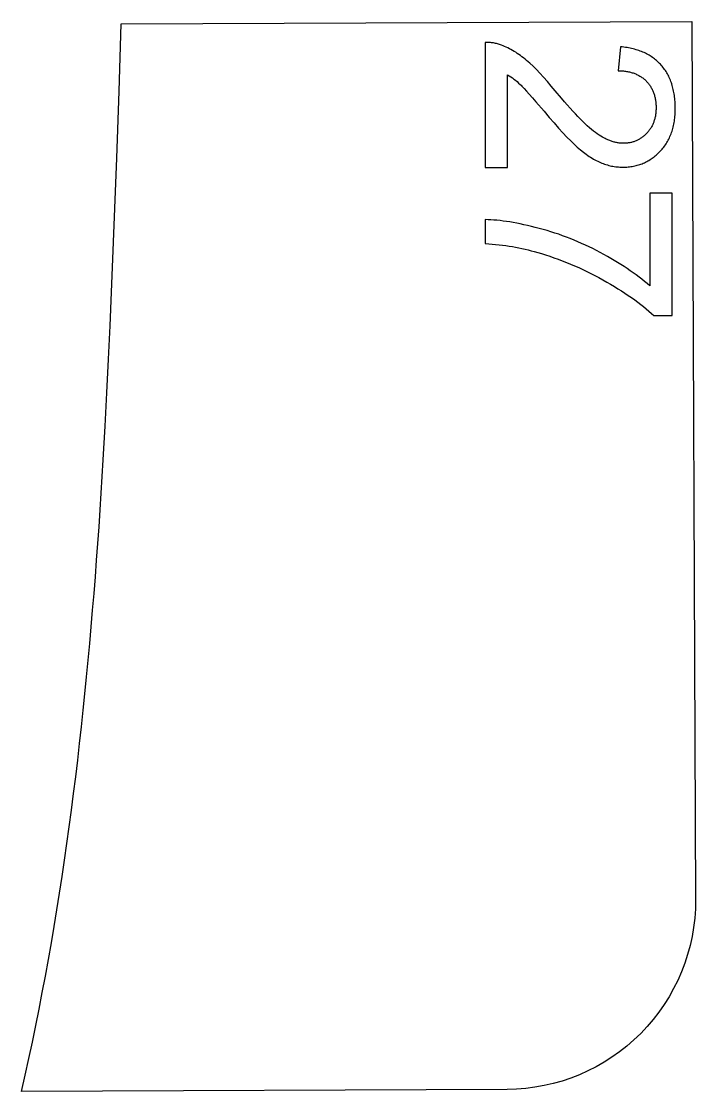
# Model space of a CAD drawing. Extents: x -8894 to -3022, y 6798 to 8329.
# Drawn here: x -7026.6 to -6848.6, y 7721.9 to 8004.6 of the extents above; entities that cross this region are included whole.
import ezdxf

# ---------------------------------------------------------------- set-up
doc = ezdxf.new("R2010")
doc.units = 0
doc.layers.add('LAYER_03', color=7, linetype='CONTINUOUS')
doc.layers.add('STEVILKE', color=7, linetype='CONTINUOUS')

msp = doc.modelspace()

# ---------------------------------------------------------------- linework, layer by layer
at = {"layer": 'LAYER_03'}
msp.add_lwpolyline([(-6898.36, 7722.42), (-7026.57, 7721.86), (-7025.58, 7726.21), (-7024.62, 7730.57), (-7023.68, 7734.93), (-7022.78, 7739.29), (-7021.9, 7743.65), (-7021.05, 7748.02), (-7020.23, 7752.39), (-7019.43, 7756.76), (-7018.66, 7761.14), (-7017.91, 7765.51), (-7017.19, 7769.89), (-7016.5, 7774.27), (-7015.82, 7778.66), (-7015.17, 7783.04), (-7014.54, 7787.43), (-7013.93, 7791.82), (-7013.35, 7796.21), (-7012.78, 7800.6), (-7012.23, 7805), (-7011.71, 7809.4), (-7011.2, 7813.8), (-7010.71, 7818.2), (-7010.24, 7822.6), (-7009.79, 7827), (-7009.35, 7831.41), (-7008.93, 7835.82), (-7008.52, 7840.22), (-7008.13, 7844.63), (-7007.76, 7849.05), (-7007.39, 7853.46), (-7007.05, 7857.87), (-7006.71, 7862.29), (-7006.39, 7866.71), (-7006.08, 7871.12), (-7005.78, 7875.54), (-7005.49, 7879.96), (-7005.22, 7884.38), (-7004.95, 7888.8), (-7004.45, 7897.65), (-7003.98, 7906.5), (-7003.55, 7915.35), (-7003.14, 7924.21), (-7002.76, 7933.07), (-7002.4, 7941.93), (-7002.06, 7950.79), (-7001.73, 7959.65), (-7001.41, 7968.51), (-7000.8, 7986.24), (-7000.22, 8003.98), (-6849.58, 8004.63), (-6848.57, 7772.63, -0.414214)], format="xyb", close=True, dxfattribs=at)
at = {"layer": 'STEVILKE'}
for points in [[(-6904.1, 7999.07), (-6904.1, 7966.05), (-6898.2, 7966.05), (-6898.2, 7990.55), (-6897.78, 7990.29), (-6897.37, 7990.01), (-6896.95, 7989.71), (-6896.54, 7989.39), (-6896.12, 7989.06), (-6895.71, 7988.71), (-6895.29, 7988.34), (-6894.88, 7987.96), (-6894.66, 7987.75), (-6894.42, 7987.51), (-6893.87, 7986.93), (-6893.22, 7986.23), (-6892.48, 7985.4), (-6891.65, 7984.46), (-6890.72, 7983.39), (-6888.59, 7980.87), (-6887.23, 7979.28), (-6885.94, 7977.8), (-6884.73, 7976.44), (-6883.6, 7975.2), (-6882.53, 7974.08), (-6881.55, 7973.07), (-6880.63, 7972.18), (-6879.8, 7971.41), (-6879, 7970.73), (-6878.21, 7970.09), (-6877.82, 7969.79), (-6877.44, 7969.51), (-6877.05, 7969.23), (-6876.67, 7968.97), (-6876.29, 7968.72), (-6875.91, 7968.49), (-6875.54, 7968.27), (-6875.16, 7968.06), (-6874.79, 7967.86), (-6874.42, 7967.67), (-6874.06, 7967.5), (-6873.7, 7967.34), (-6873.33, 7967.19), (-6872.97, 7967.05), (-6872.61, 7966.92), (-6872.24, 7966.8), (-6871.87, 7966.69), (-6871.51, 7966.59), (-6871.14, 7966.5), (-6870.77, 7966.42), (-6870.4, 7966.35), (-6870.03, 7966.29), (-6869.66, 7966.23), (-6869.29, 7966.19), (-6868.92, 7966.16), (-6868.55, 7966.13), (-6868.17, 7966.12), (-6867.8, 7966.11), (-6867.43, 7966.12), (-6867.07, 7966.13), (-6866.71, 7966.15), (-6866.35, 7966.18), (-6866, 7966.22), (-6865.66, 7966.26), (-6865.31, 7966.31), (-6864.97, 7966.38), (-6864.63, 7966.45), (-6864.3, 7966.52), (-6863.97, 7966.61), (-6863.65, 7966.7), (-6863.32, 7966.81), (-6863.01, 7966.92), (-6862.69, 7967.03), (-6862.38, 7967.16), (-6862.07, 7967.3), (-6861.77, 7967.44), (-6861.47, 7967.59), (-6861.17, 7967.75), (-6860.88, 7967.92), (-6860.59, 7968.1), (-6860.31, 7968.28), (-6860.03, 7968.47), (-6859.75, 7968.67), (-6859.48, 7968.88), (-6859.21, 7969.1), (-6858.94, 7969.32), (-6858.68, 7969.56), (-6858.42, 7969.8), (-6858.17, 7970.05), (-6857.92, 7970.31), (-6857.67, 7970.57), (-6857.43, 7970.84), (-6857.2, 7971.12), (-6856.98, 7971.4), (-6856.77, 7971.69), (-6856.56, 7971.98), (-6856.36, 7972.28), (-6856.17, 7972.59), (-6855.99, 7972.9), (-6855.81, 7973.22), (-6855.64, 7973.54), (-6855.49, 7973.87), (-6855.33, 7974.21), (-6855.19, 7974.55), (-6855.05, 7974.9), (-6854.92, 7975.25), (-6854.8, 7975.61), (-6854.69, 7975.97), (-6854.59, 7976.34), (-6854.49, 7976.72), (-6854.4, 7977.1), (-6854.32, 7977.49), (-6854.24, 7977.88), (-6854.18, 7978.28), (-6854.12, 7978.69), (-6854.07, 7979.1), (-6854.02, 7979.52), (-6853.99, 7979.94), (-6853.96, 7980.37), (-6853.94, 7980.8), (-6853.93, 7981.24), (-6853.93, 7981.69), (-6853.94, 7982.57), (-6853.96, 7983), (-6853.99, 7983.43), (-6854.02, 7983.85), (-6854.06, 7984.26), (-6854.1, 7984.67), (-6854.16, 7985.07), (-6854.22, 7985.47), (-6854.29, 7985.86), (-6854.36, 7986.24), (-6854.45, 7986.62), (-6854.54, 7987), (-6854.64, 7987.37), (-6854.74, 7987.73), (-6854.85, 7988.09), (-6854.97, 7988.44), (-6855.1, 7988.79), (-6855.23, 7989.13), (-6855.37, 7989.46), (-6855.52, 7989.79), (-6855.68, 7990.12), (-6855.84, 7990.43), (-6856.01, 7990.75), (-6856.18, 7991.05), (-6856.37, 7991.35), (-6856.56, 7991.65), (-6856.76, 7991.94), (-6856.96, 7992.22), (-6857.18, 7992.5), (-6857.4, 7992.77), (-6857.63, 7993.04), (-6857.86, 7993.3), (-6858.1, 7993.55), (-6858.35, 7993.8), (-6858.6, 7994.04), (-6858.86, 7994.27), (-6859.13, 7994.5), (-6859.4, 7994.72), (-6859.68, 7994.93), (-6859.97, 7995.13), (-6860.26, 7995.33), (-6860.56, 7995.52), (-6860.87, 7995.71), (-6861.18, 7995.88), (-6861.5, 7996.05), (-6861.83, 7996.22), (-6862.16, 7996.37), (-6862.5, 7996.52), (-6862.85, 7996.66), (-6863.2, 7996.8), (-6863.56, 7996.92), (-6863.92, 7997.05), (-6864.3, 7997.16), (-6864.68, 7997.27), (-6865.06, 7997.37), (-6865.45, 7997.46), (-6865.85, 7997.54), (-6866.26, 7997.62), (-6866.67, 7997.7), (-6867.09, 7997.76), (-6867.51, 7997.82), (-6867.94, 7997.87), (-6868.38, 7997.91), (-6869.03, 7991.61), (-6868.73, 7991.6), (-6868.45, 7991.59), (-6868.16, 7991.58), (-6867.88, 7991.56), (-6867.61, 7991.53), (-6867.33, 7991.5), (-6867.07, 7991.47), (-6866.8, 7991.43), (-6866.54, 7991.38), (-6866.29, 7991.33), (-6866.03, 7991.27), (-6865.79, 7991.21), (-6865.54, 7991.15), (-6865.3, 7991.08), (-6865.07, 7991), (-6864.83, 7990.92), (-6864.61, 7990.83), (-6864.38, 7990.74), (-6864.16, 7990.64), (-6863.95, 7990.54), (-6863.73, 7990.43), (-6863.53, 7990.32), (-6863.32, 7990.2), (-6863.12, 7990.08), (-6862.93, 7989.95), (-6862.73, 7989.82), (-6862.54, 7989.68), (-6862.36, 7989.54), (-6862.18, 7989.39), (-6862, 7989.24), (-6861.83, 7989.08), (-6861.66, 7988.92), (-6861.5, 7988.75), (-6861.34, 7988.58), (-6861.19, 7988.4), (-6861.04, 7988.22), (-6860.9, 7988.04), (-6860.76, 7987.86), (-6860.63, 7987.67), (-6860.5, 7987.48), (-6860.38, 7987.28), (-6860.26, 7987.08), (-6860.15, 7986.88), (-6860.04, 7986.67), (-6859.94, 7986.46), (-6859.85, 7986.25), (-6859.76, 7986.03), (-6859.67, 7985.81), (-6859.59, 7985.59), (-6859.51, 7985.36), (-6859.44, 7985.13), (-6859.38, 7984.9), (-6859.32, 7984.66), (-6859.27, 7984.42), (-6859.22, 7984.18), (-6859.17, 7983.93), (-6859.13, 7983.68), (-6859.1, 7983.43), (-6859.07, 7983.17), (-6859.05, 7982.91), (-6859.03, 7982.64), (-6859.02, 7982.37), (-6859.01, 7982.1), (-6859.01, 7981.83), (-6859.01, 7981.57), (-6859.02, 7981.31), (-6859.03, 7981.05), (-6859.04, 7980.8), (-6859.07, 7980.55), (-6859.09, 7980.31), (-6859.13, 7980.07), (-6859.16, 7979.83), (-6859.2, 7979.59), (-6859.25, 7979.36), (-6859.3, 7979.13), (-6859.36, 7978.9), (-6859.42, 7978.68), (-6859.49, 7978.46), (-6859.56, 7978.24), (-6859.63, 7978.03), (-6859.71, 7977.82), (-6859.8, 7977.61), (-6859.89, 7977.41), (-6859.98, 7977.2), (-6860.08, 7977.01), (-6860.19, 7976.81), (-6860.3, 7976.62), (-6860.41, 7976.43), (-6860.53, 7976.24), (-6860.66, 7976.06), (-6860.79, 7975.88), (-6860.92, 7975.7), (-6861.06, 7975.53), (-6861.21, 7975.36), (-6861.36, 7975.19), (-6861.51, 7975.03), (-6861.67, 7974.87), (-6861.83, 7974.71), (-6861.99, 7974.56), (-6862.15, 7974.42), (-6862.32, 7974.28), (-6862.49, 7974.14), (-6862.66, 7974.01), (-6862.83, 7973.89), (-6863.01, 7973.77), (-6863.19, 7973.65), (-6863.37, 7973.54), (-6863.55, 7973.44), (-6863.73, 7973.34), (-6863.92, 7973.24), (-6864.11, 7973.15), (-6864.3, 7973.07), (-6864.49, 7972.99), (-6864.69, 7972.92), (-6864.89, 7972.85), (-6865.09, 7972.79), (-6865.29, 7972.73), (-6865.5, 7972.67), (-6865.7, 7972.63), (-6865.91, 7972.58), (-6866.12, 7972.54), (-6866.34, 7972.51), (-6866.55, 7972.48), (-6866.77, 7972.46), (-6866.99, 7972.44), (-6867.21, 7972.43), (-6867.44, 7972.42), (-6867.66, 7972.42), (-6867.88, 7972.42), (-6868.1, 7972.43), (-6868.32, 7972.44), (-6868.54, 7972.46), (-6868.76, 7972.49), (-6868.98, 7972.52), (-6869.2, 7972.56), (-6869.43, 7972.6), (-6869.65, 7972.65), (-6869.88, 7972.7), (-6870.1, 7972.76), (-6870.33, 7972.82), (-6870.56, 7972.89), (-6870.79, 7972.97), (-6871.02, 7973.05), (-6871.25, 7973.13), (-6871.48, 7973.23), (-6871.71, 7973.32), (-6871.94, 7973.43), (-6872.17, 7973.54), (-6872.41, 7973.65), (-6872.64, 7973.77), (-6873.12, 7974.03), (-6873.59, 7974.31), (-6874.07, 7974.61), (-6874.56, 7974.94), (-6875.04, 7975.28), (-6875.54, 7975.66), (-6876.06, 7976.08), (-6876.6, 7976.54), (-6877.17, 7977.04), (-6877.75, 7977.59), (-6878.36, 7978.17), (-6878.99, 7978.8), (-6879.64, 7979.47), (-6880.31, 7980.17), (-6881.01, 7980.92), (-6881.72, 7981.72), (-6882.46, 7982.55), (-6883.22, 7983.42), (-6884, 7984.34), (-6885.62, 7986.29), (-6886.68, 7987.56), (-6887.71, 7988.76), (-6888.7, 7989.88), (-6889.66, 7990.92), (-6890.59, 7991.89), (-6891.49, 7992.77), (-6892.36, 7993.58), (-6893.19, 7994.32), (-6893.6, 7994.66), (-6894.01, 7994.99), (-6894.42, 7995.31), (-6894.83, 7995.61), (-6895.25, 7995.91), (-6895.66, 7996.19), (-6896.07, 7996.46), (-6896.49, 7996.72), (-6896.9, 7996.96), (-6897.32, 7997.2), (-6897.74, 7997.42), (-6898.16, 7997.63), (-6898.58, 7997.83), (-6899, 7998.02), (-6899.42, 7998.19), (-6899.84, 7998.36), (-6900.09, 7998.45), (-6900.35, 7998.54), (-6900.61, 7998.62), (-6900.87, 7998.7), (-6901.13, 7998.76), (-6901.4, 7998.82), (-6901.66, 7998.88), (-6901.92, 7998.93), (-6902.19, 7998.97), (-6902.46, 7999), (-6902.73, 7999.03), (-6903, 7999.05), (-6903.27, 7999.07), (-6903.55, 7999.08), (-6903.82, 7999.08)], [(-6859.57, 7926.9), (-6854.8, 7926.9), (-6854.8, 7959.24), (-6860.69, 7959.24), (-6860.69, 7934.77), (-6861.37, 7935.35), (-6862.06, 7935.93), (-6862.77, 7936.5), (-6863.5, 7937.07), (-6864.25, 7937.64), (-6865.02, 7938.2), (-6865.81, 7938.76), (-6866.62, 7939.31), (-6867.44, 7939.86), (-6868.29, 7940.4), (-6869.15, 7940.94), (-6870.04, 7941.48), (-6870.94, 7942.01), (-6871.86, 7942.54), (-6872.8, 7943.06), (-6873.76, 7943.58), (-6874.73, 7944.09), (-6875.71, 7944.59), (-6876.69, 7945.07), (-6877.68, 7945.53), (-6878.67, 7945.98), (-6879.66, 7946.42), (-6880.66, 7946.84), (-6881.67, 7947.24), (-6882.67, 7947.63), (-6883.69, 7948.01), (-6884.71, 7948.37), (-6885.73, 7948.71), (-6886.76, 7949.04), (-6887.79, 7949.35), (-6888.83, 7949.65), (-6889.87, 7949.94), (-6890.9, 7950.21), (-6891.92, 7950.46), (-6892.91, 7950.69), (-6893.89, 7950.91), (-6894.85, 7951.12), (-6895.78, 7951.3), (-6896.7, 7951.47), (-6897.6, 7951.63), (-6898.48, 7951.76), (-6899.35, 7951.88), (-6900.19, 7951.99), (-6901.01, 7952.07), (-6901.82, 7952.14), (-6902.6, 7952.2), (-6903.37, 7952.23), (-6904.11, 7952.26), (-6904.11, 7945.95), (-6903.19, 7945.88), (-6902.27, 7945.8), (-6901.36, 7945.71), (-6900.46, 7945.61), (-6899.56, 7945.5), (-6898.68, 7945.38), (-6897.81, 7945.25), (-6896.95, 7945.11), (-6896.09, 7944.95), (-6895.25, 7944.79), (-6894.41, 7944.62), (-6893.59, 7944.44), (-6892.77, 7944.24), (-6891.96, 7944.04), (-6891.17, 7943.82), (-6889.27, 7943.27), (-6888.16, 7942.93), (-6887.06, 7942.57), (-6885.96, 7942.19), (-6884.86, 7941.79), (-6883.77, 7941.38), (-6882.69, 7940.95), (-6881.6, 7940.51), (-6880.52, 7940.05), (-6879.44, 7939.57), (-6878.37, 7939.08), (-6877.3, 7938.57), (-6876.24, 7938.04), (-6875.18, 7937.49), (-6874.12, 7936.93), (-6873.06, 7936.36), (-6872.02, 7935.77), (-6871.01, 7935.18), (-6870.02, 7934.6), (-6869.06, 7934.01), (-6868.13, 7933.42), (-6867.22, 7932.83), (-6866.34, 7932.24), (-6865.48, 7931.65), (-6864.65, 7931.06), (-6863.85, 7930.46), (-6863.07, 7929.87), (-6862.31, 7929.28), (-6861.59, 7928.68), (-6860.89, 7928.09), (-6860.21, 7927.49)]]:
    msp.add_lwpolyline(points, close=True, dxfattribs=at)

doc.saveas('drawing.dxf')
